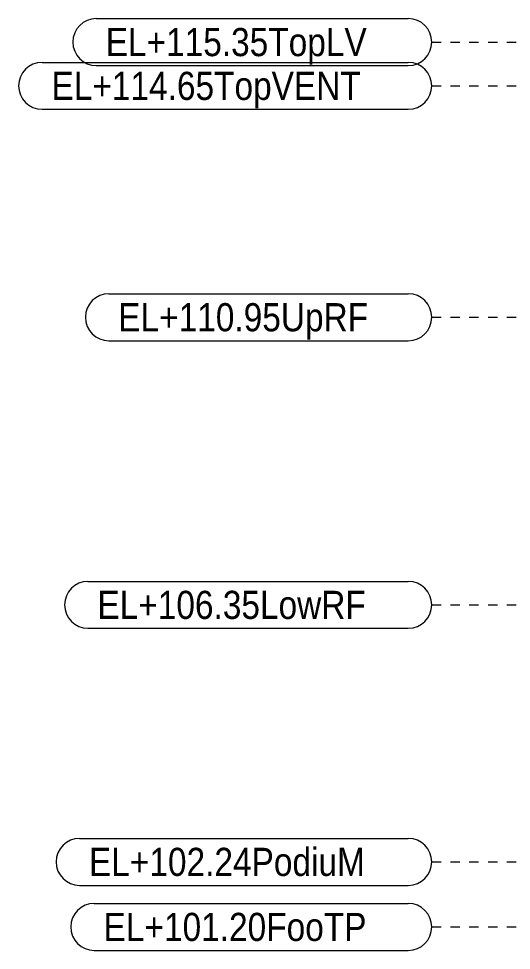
# Model space of a CAD drawing. Header units: millimetres. Extents: x 663313 to 1226001, y 1431724 to 1620898.
# Drawn here: x 663713.71 to 663721.58, y 1524730.35 to 1524745.25 of the extents above; entities that cross this region are included whole.
import ezdxf

# ---------------------------------------------------------------- set-up
doc = ezdxf.new("R2010")
doc.units = ezdxf.units.MM
doc.linetypes.add('XKITLINE00', pattern=[0])
doc.linetypes.add('XKITLINE01', pattern=[4, 1, -1, 1, -1])
doc.layers.add('S-GRID', color=7, linetype='Continuous', lineweight=9)
doc.styles.add('Arial', font='arial.ttf')

# ---------------------------------------------------------------- blocks, each defined once
blk = doc.blocks.new('*A2517971')
at = {"layer": 'S-GRID', "color": 7, "linetype": 'XKITLINE01', "lineweight": 0}
blk.add_line((170.447252, -8.917964), (412.473057, -8.917964), dxfattribs=at)
at = {"layer": 'S-GRID', "color": 7, "style": 'Arial', "width": 0.85}
blk.add_text('EL+102.24PodiuM', height=3, dxfattribs=at).set_placement((133.913561, -10.417964))
blk = doc.blocks.new('*A2518972')
at = {"layer": 'S-GRID', "color": 7, "linetype": 'XKITLINE01', "lineweight": 0}
blk.add_line((170.447252, -15.851297), (412.473057, -15.851297), dxfattribs=at)
at = {"layer": 'S-GRID', "color": 7, "style": 'Arial', "width": 0.85}
blk.add_text('EL+101.20FooTP', height=3, dxfattribs=at).set_placement((135.47362, -17.351297))
blk = doc.blocks.new('*A2520974')
at = {"layer": 'S-GRID', "color": 7, "linetype": 'XKITLINE01', "lineweight": 0}
blk.add_line((170.447252, 78.482036), (412.473057, 78.482036), dxfattribs=at)
at = {"layer": 'S-GRID', "color": 7, "style": 'Arial', "width": 0.85}
blk.add_text('EL+115.35TopLV', height=3, dxfattribs=at).set_placement((135.691881, 76.982036))
blk = doc.blocks.new('*A2521975')
at = {"layer": 'S-GRID', "color": 7, "linetype": 'XKITLINE01', "lineweight": 0}
blk.add_line((170.447252, 73.815369), (412.473057, 73.815369), dxfattribs=at)
at = {"layer": 'S-GRID', "color": 7, "style": 'Arial', "width": 0.85}
blk.add_text('EL+114.65TopVENT', height=3, dxfattribs=at).set_placement((129.916002, 72.315369))
blk = doc.blocks.new('*A2522976')
at = {"layer": 'S-GRID', "color": 7, "linetype": 'XKITLINE01', "lineweight": 0}
blk.add_line((170.447252, 49.148703), (412.473057, 49.148703), dxfattribs=at)
at = {"layer": 'S-GRID', "color": 7, "style": 'Arial', "width": 0.85}
blk.add_text('EL+110.95UpRF', height=3, dxfattribs=at).set_placement((137.033678, 47.648703))
blk = doc.blocks.new('*A2527981')
at = {"layer": 'S-GRID', "color": 7, "linetype": 'XKITLINE01', "lineweight": 0}
blk.add_line((170.447252, 18.482036), (412.473057, 18.482036), dxfattribs=at)
at = {"layer": 'S-GRID', "color": 7, "style": 'Arial', "width": 0.85}
blk.add_text('EL+106.35LowRF', height=3, dxfattribs=at).set_placement((134.808581, 16.982036))
blk = doc.blocks.new('*A26461100')
at = {"layer": 'S-GRID', "color": 7, "linetype": 'XKITLINE00', "lineweight": 0}
for p, q in [((132.913561, -6.417964), (167.947252, -6.417964)), ((132.913561, -11.417964), (167.947252, -11.417964))]:
    blk.add_line(p, q, dxfattribs=at)
for centre, start, end in [((132.913561, -8.917964), 90, 270), ((167.947252, -8.917964), 270, 90)]:
    blk.add_arc(centre, 2.5, start, end, dxfattribs=at)
blk = doc.blocks.new('*A26471101')
at = {"layer": 'S-GRID', "color": 7, "linetype": 'XKITLINE00', "lineweight": 0}
for p, q in [((134.47362, -13.351297), (167.947252, -13.351297)), ((134.47362, -18.351297), (167.947252, -18.351297))]:
    blk.add_line(p, q, dxfattribs=at)
for centre, start, end in [((134.47362, -15.851297), 90, 270), ((167.947252, -15.851297), 270, 90)]:
    blk.add_arc(centre, 2.5, start, end, dxfattribs=at)
blk = doc.blocks.new('*A26711125')
at = {"layer": 'S-GRID', "color": 7, "linetype": 'XKITLINE00', "lineweight": 0}
for p, q in [((133.808581, 20.982036), (167.947252, 20.982036)), ((133.808581, 15.982036), (167.947252, 15.982036))]:
    blk.add_line(p, q, dxfattribs=at)
for centre, start, end in [((133.808581, 18.482036), 90, 270), ((167.947252, 18.482036), 270, 90)]:
    blk.add_arc(centre, 2.5, start, end, dxfattribs=at)
blk = doc.blocks.new('*A26721126')
at = {"layer": 'S-GRID', "color": 7, "linetype": 'XKITLINE00', "lineweight": 0}
for p, q in [((134.691881, 80.982036), (167.947252, 80.982036)), ((134.691881, 75.982036), (167.947252, 75.982036))]:
    blk.add_line(p, q, dxfattribs=at)
for centre, start, end in [((134.691881, 78.482036), 90, 270), ((167.947252, 78.482036), 270, 90)]:
    blk.add_arc(centre, 2.5, start, end, dxfattribs=at)
blk = doc.blocks.new('*A26731127')
at = {"layer": 'S-GRID', "color": 7, "linetype": 'XKITLINE00', "lineweight": 0}
for p, q in [((128.916002, 76.315369), (167.947252, 76.315369)), ((128.916002, 71.315369), (167.947252, 71.315369))]:
    blk.add_line(p, q, dxfattribs=at)
for centre, start, end in [((128.916002, 73.815369), 90, 270), ((167.947252, 73.815369), 270, 90)]:
    blk.add_arc(centre, 2.5, start, end, dxfattribs=at)
blk = doc.blocks.new('*A26741128')
at = {"layer": 'S-GRID', "color": 7, "linetype": 'XKITLINE00', "lineweight": 0}
for p, q in [((136.033678, 51.648703), (167.947252, 51.648703)), ((136.033678, 46.648703), (167.947252, 46.648703))]:
    blk.add_line(p, q, dxfattribs=at)
for centre, start, end in [((136.033678, 49.148703), 90, 270), ((167.947252, 49.148703), 270, 90)]:
    blk.add_arc(centre, 2.5, start, end, dxfattribs=at)

msp = doc.modelspace()

# ---------------------------------------------------------------- block references
at = {"color": 7, "lineweight": 0, "xscale": 0.15, "yscale": 0.15, "zscale": 0.15}
for name in ['*A26721126', '*A2520974', '*A26731127', '*A2521975', '*A26741128', '*A2522976', '*A26711125', '*A2527981', '*A26461100', '*A2517971', '*A26471101', '*A2518972']:
    msp.add_blockref(name, (663694.7436, 1524733.1057), dxfattribs=at)

doc.saveas('drawing.dxf')
